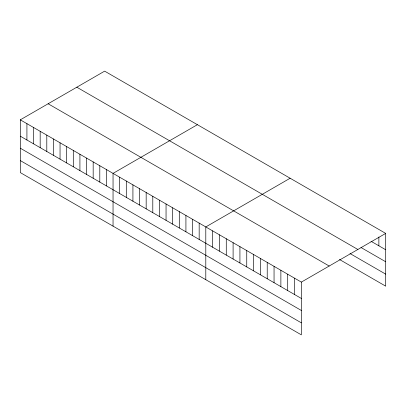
<?xml version="1.0" encoding="UTF-8"?>
<svg xmlns="http://www.w3.org/2000/svg" width="406" height="406" viewBox="0 0 406 406"><rect width="100%" height="100%" fill="white"/><g stroke="black" fill="none" stroke-linecap="round" stroke-linejoin="round"><path stroke-width="0.61" d="M20.3 119.836L301.353 282.104L301.353 334.859L20.3 172.596L20.3 119.836L104.646 71.141L385.7 233.404L385.7 286.164L339.497 259.49M197.392 124.688L113.046 173.382L113.046 226.142M290.143 178.234L205.796 226.934L205.796 279.688M301.353 282.104L385.7 233.404M370.998 241.26L385.7 249.751M361.025 247.518L385.7 261.763M76.81 87.209L357.864 249.477M349.997 253.532L385.7 274.146M48.136 103.769L329.19 266.031M20.3 136.183L301.353 298.446M20.3 148.2L301.353 310.463M20.3 160.578L301.353 322.841M378.874 237.008L378.874 245.808M294.528 278.161L294.528 294.507M287.702 274.223L287.702 290.564M280.876 270.279L280.876 286.626M274.05 266.341L274.05 282.683M267.224 262.398L267.224 278.744M260.398 258.46L260.398 274.801M253.572 254.516L253.572 270.863M246.746 250.578L246.746 266.92M239.926 246.635L239.926 262.981M233.1 242.697L233.1 259.038M226.274 238.753L226.274 255.1M219.448 234.815L219.448 251.157M212.622 230.872L212.622 247.218M199.168 223.107L199.168 239.449M192.545 219.281L192.545 235.627M185.923 215.459L185.923 231.801M179.295 211.633L179.295 227.979M172.672 207.806L172.672 224.153M166.049 203.985L166.049 220.326M159.421 200.158L159.421 216.505M152.798 196.331L152.798 212.678M146.17 192.51L146.17 208.851M139.547 188.683L139.547 205.03M132.924 184.857L132.924 201.203M126.296 181.035L126.296 197.377M119.674 177.209L119.674 193.555M106.423 169.561L106.423 185.902M99.8 165.734L99.8 182.081M93.172 161.908L93.172 178.254M86.549 158.086L86.549 174.428M79.921 154.26L79.921 170.606M73.298 150.433L73.298 166.78M66.675 146.612L66.675 162.953M60.047 142.785L60.047 159.132M53.425 138.964L53.425 155.305M46.802 135.137L46.802 151.479M40.174 131.311L40.174 147.657M33.551 127.489L33.551 143.831M26.923 123.663L26.923 140.004"/></g></svg>
